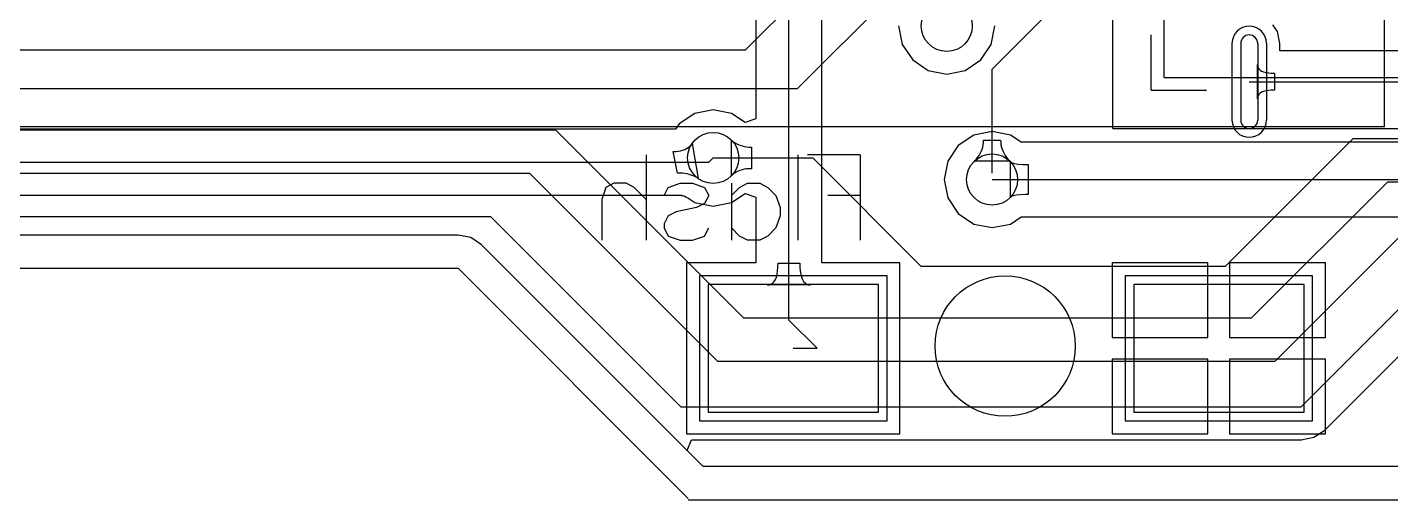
# Model space of a CAD drawing. Header units: millimetres. Extents: x 57.2 to 126.2, y 70.1 to 101.2.
# Drawn here: x 80.61 to 96.63, y 70.1 to 75.65 of the extents above; entities that cross this region are included whole.
import ezdxf

# ---------------------------------------------------------------- set-up
doc = ezdxf.new("R2010")
doc.units = ezdxf.units.MM
for name, color, linetype in [('BottomLayer', 5, 'Continuous'), ('BottomOverlay', 54, 'Continuous'), ('BottomPaste', 16, 'Continuous'), ('BottomSolder', 6, 'Continuous'), ('KeepOutLayer', 6, 'Continuous'), ('Mechanical13', 56, 'Continuous'), ('Mechanical15', 56, 'Continuous'), ('MultiLayer', 9, 'Continuous'), ('TopLayer', 1, 'Continuous'), ('TopOverlay', 2, 'Continuous'), ('TopPaste', 8, 'Continuous'), ('TopSolder', 216, 'Continuous')]:
    doc.layers.add(name, color=color, linetype=linetype)

# ---------------------------------------------------------------- blocks, each defined once
blk = doc.blocks.new('_______B_47')
at = {"layer": 'BottomLayer'}
for p, q in [((-0.699, 3.562), (-0.699, 1.562)), ((0.801, 3.562), (-0.699, 3.562)), ((0.801, 1.562), (0.801, 3.562)), ((-0.699, 1.562), (0.801, 1.562)), ((-0.699, -1.438), (-0.699, -3.438)), ((0.801, -1.438), (-0.699, -1.438)), ((0.801, -3.438), (0.801, -1.438)), ((-0.699, -3.438), (0.801, -3.438))]:
    blk.add_line(p, q, dxfattribs=at)
at = {"layer": 'BottomOverlay'}
blk.add_circle((0.025, 0.051), 0.824, dxfattribs=at)
at = {"layer": 'BottomPaste'}
for p, q in [((-0.699, 3.562), (-0.699, 1.562)), ((0.801, 3.562), (-0.699, 3.562)), ((0.801, 1.562), (0.801, 3.562)), ((-0.699, 1.562), (0.801, 1.562)), ((-0.699, -1.438), (-0.699, -3.438)), ((0.801, -1.438), (-0.699, -1.438)), ((0.801, -3.438), (0.801, -1.438)), ((-0.699, -3.438), (0.801, -3.438))]:
    blk.add_line(p, q, dxfattribs=at)
at = {"layer": 'BottomSolder'}
for p, q in [((-0.801, 3.663), (-0.801, 1.46)), ((0.902, 3.663), (-0.801, 3.663)), ((0.902, 1.46), (0.902, 3.663)), ((-0.801, 1.46), (0.902, 1.46)), ((-0.801, -1.337), (-0.801, -3.54)), ((0.902, -1.337), (-0.801, -1.337)), ((0.902, -3.54), (0.902, -1.337)), ((-0.801, -3.54), (0.902, -3.54))]:
    blk.add_line(p, q, dxfattribs=at)
blk = doc.blocks.new('SSH1106_B_50')
at = {"layer": 'BottomOverlay'}
for p, q in [((2.762, -2.134), (2.762, -25.381)), ((37.362, -2.134), (2.762, -2.134))]:
    blk.add_line(p, q, dxfattribs=at)
blk = doc.blocks.new('__2102_58')
at = {"layer": 'Mechanical13'}
for p, q in [((-2.5, 2.525), (2.5, 2.525)), ((-2.5, -2.475), (-2.5, 2.525)), ((2.5, -2.475), (2.5, 2.525)), ((-2.5, -2.475), (2.5, -2.475))]:
    blk.add_line(p, q, dxfattribs=at)
blk.add_circle((-1.6, 1.625), 0.5, dxfattribs=at)
at = {"layer": 'Mechanical15'}
for p, q in [((-3.1, 3.125), (3.1, 3.125)), ((-3.1, -3.075), (-3.1, 3.125)), ((3.1, -3.075), (3.1, 3.125)), ((0, -0.475), (0, 0.525)), ((-0.5, 0.025), (0.5, 0.025)), ((-3.1, -3.075), (3.1, -3.075))]:
    blk.add_line(p, q, dxfattribs=at)
at = {"layer": 'TopLayer'}
for p, q in [((-1.6, 3.025), (-1.6, 2.125)), ((-1.4, 3.025), (-1.4, 2.125)), ((-1.1, 3.025), (-1.1, 2.125)), ((-0.9, 3.025), (-0.9, 2.125)), ((-0.6, 3.025), (-0.6, 2.125)), ((-0.4, 3.025), (-0.4, 2.125)), ((-0.1, 3.025), (-0.1, 2.125)), ((0.1, 3.025), (0.1, 2.125)), ((0.4, 3.025), (0.4, 2.125)), ((0.6, 3.025), (0.6, 2.125)), ((0.9, 3.025), (0.9, 2.125)), ((1.1, 3.025), (1.1, 2.125)), ((1.4, 3.025), (1.4, 2.125)), ((1.6, 3.025), (1.6, 2.125)), ((-3, 1.625), (-2.1, 1.625)), ((2.1, 1.625), (3, 1.625)), ((-1.5, 1.525), (-1.5, -1.475)), ((1.5, 1.525), (-1.5, 1.525)), ((1.5, -1.475), (1.5, 1.525)), ((-3, 1.425), (-2.1, 1.425)), ((2.1, 1.425), (3, 1.425)), ((-3, 1.125), (-2.1, 1.125)), ((2.1, 1.125), (3, 1.125)), ((-3, 0.925), (-2.1, 0.925)), ((2.1, 0.925), (3, 0.925)), ((-3, 0.625), (-2.1, 0.625)), ((2.1, 0.625), (3, 0.625)), ((-3, 0.425), (-2.1, 0.425)), ((2.1, 0.425), (3, 0.425)), ((-3, 0.125), (-2.1, 0.125)), ((2.1, 0.125), (3, 0.125)), ((-3, -0.075), (-2.1, -0.075)), ((2.1, -0.075), (3, -0.075)), ((-3, -0.375), (-2.1, -0.375)), ((2.1, -0.375), (3, -0.375)), ((-3, -0.575), (-2.1, -0.575)), ((2.1, -0.575), (3, -0.575)), ((-3, -0.875), (-2.1, -0.875)), ((2.1, -0.875), (3, -0.875)), ((-3, -1.075), (-2.1, -1.075)), ((2.1, -1.075), (3, -1.075)), ((-3, -1.375), (-2.1, -1.375)), ((2.1, -1.375), (3, -1.375)), ((-3, -1.575), (-2.1, -1.575)), ((-1.5, -1.475), (1.5, -1.475)), ((2.1, -1.575), (3, -1.575)), ((-1.6, -2.075), (-1.6, -2.975)), ((-1.4, -2.075), (-1.4, -2.975))]:
    blk.add_line(p, q, dxfattribs=at)
for centre, start, end in [((-1.5, 3.025), 0, 180), ((-1, 3.025), 0, 180), ((-0.5, 3.025), 0, 180), ((0, 3.025), 0, 180), ((0.5, 3.025), 0, 180), ((1, 3.025), 0, 180), ((1.5, 3.025), 0, 180), ((-1.5, 2.125), 180, 0), ((-1, 2.125), 180, 0), ((-0.5, 2.125), 180, 0), ((0, 2.125), 180, 0), ((0.5, 2.125), 180, 0), ((1, 2.125), 180, 0), ((1.5, 2.125), 180, 0), ((-3, 1.525), 90, 270), ((-2.1, 1.525), 270, 90), ((2.1, 1.525), 90, 270), ((3, 1.525), 270, 90), ((-3, 1.025), 90, 270), ((-2.1, 1.025), 270, 90), ((2.1, 1.025), 90, 270), ((3, 1.025), 270, 90), ((-3, 0.525), 90, 270), ((-2.1, 0.525), 270, 90), ((2.1, 0.525), 90, 270), ((3, 0.525), 270, 90), ((-3, 0.025), 90, 270), ((-2.1, 0.025), 270, 90), ((2.1, 0.025), 90, 270), ((3, 0.025), 270, 90), ((-3, -0.475), 90, 270), ((-2.1, -0.475), 270, 90), ((2.1, -0.475), 90, 270), ((3, -0.475), 270, 90), ((-3, -0.975), 90, 270), ((-2.1, -0.975), 270, 90), ((2.1, -0.975), 90, 270), ((3, -0.975), 270, 90), ((-3, -1.475), 90, 270), ((-2.1, -1.475), 270, 90), ((2.1, -1.475), 90, 270), ((3, -1.475), 270, 90), ((-1.5, -2.075), 0, 180), ((-1.5, -2.975), 180, 0)]:
    blk.add_arc(centre, 0.1, start, end, dxfattribs=at)
at = {"layer": 'TopOverlay'}
for p, q in [((-2.65, 2.675), (-2, 2.675)), ((-2.65, 2.025), (-2.65, 2.675)), ((2, 2.675), (2.65, 2.675)), ((2.65, 2.025), (2.65, 2.675)), ((-2.65, -2.625), (-2.65, -1.975)), ((2.65, -2.625), (2.65, -1.975)), ((-2.65, -2.625), (-2, -2.625)), ((2, -2.625), (2.65, -2.625))]:
    blk.add_line(p, q, dxfattribs=at)
blk.add_circle((-3.3, 2.525), 0.125, dxfattribs=at)
at = {"layer": 'TopPaste'}
for p, q in [((-1.6, 3.025), (-1.6, 2.125)), ((-1.4, 3.025), (-1.4, 2.125)), ((-1.1, 3.025), (-1.1, 2.125)), ((-0.9, 3.025), (-0.9, 2.125)), ((-0.6, 3.025), (-0.6, 2.125)), ((-0.4, 3.025), (-0.4, 2.125)), ((-0.1, 3.025), (-0.1, 2.125)), ((0.1, 3.025), (0.1, 2.125)), ((0.4, 3.025), (0.4, 2.125)), ((0.6, 3.025), (0.6, 2.125)), ((0.9, 3.025), (0.9, 2.125)), ((1.1, 3.025), (1.1, 2.125)), ((1.4, 3.025), (1.4, 2.125)), ((1.6, 3.025), (1.6, 2.125)), ((-3, 1.625), (-2.1, 1.625)), ((2.1, 1.625), (3, 1.625)), ((-1.5, 1.525), (-1.5, -1.475)), ((1.5, 1.525), (-1.5, 1.525)), ((1.5, -1.475), (1.5, 1.525)), ((-3, 1.425), (-2.1, 1.425)), ((2.1, 1.425), (3, 1.425)), ((-3, 1.125), (-2.1, 1.125)), ((2.1, 1.125), (3, 1.125)), ((-3, 0.925), (-2.1, 0.925)), ((2.1, 0.925), (3, 0.925)), ((-3, 0.625), (-2.1, 0.625)), ((2.1, 0.625), (3, 0.625)), ((-3, 0.425), (-2.1, 0.425)), ((2.1, 0.425), (3, 0.425)), ((-3, 0.125), (-2.1, 0.125)), ((2.1, 0.125), (3, 0.125)), ((-3, -0.075), (-2.1, -0.075)), ((2.1, -0.075), (3, -0.075)), ((-3, -0.375), (-2.1, -0.375)), ((2.1, -0.375), (3, -0.375)), ((-3, -0.575), (-2.1, -0.575)), ((2.1, -0.575), (3, -0.575)), ((-3, -0.875), (-2.1, -0.875)), ((2.1, -0.875), (3, -0.875)), ((-3, -1.075), (-2.1, -1.075)), ((2.1, -1.075), (3, -1.075)), ((-3, -1.375), (-2.1, -1.375)), ((2.1, -1.375), (3, -1.375)), ((-3, -1.575), (-2.1, -1.575)), ((-1.5, -1.475), (1.5, -1.475)), ((2.1, -1.575), (3, -1.575)), ((-1.6, -2.075), (-1.6, -2.975)), ((-1.4, -2.075), (-1.4, -2.975))]:
    blk.add_line(p, q, dxfattribs=at)
for centre, start, end in [((-1.5, 3.025), 0, 180), ((-1, 3.025), 0, 180), ((-0.5, 3.025), 0, 180), ((0, 3.025), 0, 180), ((0.5, 3.025), 0, 180), ((1, 3.025), 0, 180), ((1.5, 3.025), 0, 180), ((-1.5, 2.125), 180, 0), ((-1, 2.125), 180, 0), ((-0.5, 2.125), 180, 0), ((0, 2.125), 180, 0), ((0.5, 2.125), 180, 0), ((1, 2.125), 180, 0), ((1.5, 2.125), 180, 0), ((-3, 1.525), 90, 270), ((-2.1, 1.525), 270, 90), ((2.1, 1.525), 90, 270), ((3, 1.525), 270, 90), ((-3, 1.025), 90, 270), ((-2.1, 1.025), 270, 90), ((2.1, 1.025), 90, 270), ((3, 1.025), 270, 90), ((-3, 0.525), 90, 270), ((-2.1, 0.525), 270, 90), ((2.1, 0.525), 90, 270), ((3, 0.525), 270, 90), ((-3, 0.025), 90, 270), ((-2.1, 0.025), 270, 90), ((2.1, 0.025), 90, 270), ((3, 0.025), 270, 90), ((-3, -0.475), 90, 270), ((-2.1, -0.475), 270, 90), ((2.1, -0.475), 90, 270), ((3, -0.475), 270, 90), ((-3, -0.975), 90, 270), ((-2.1, -0.975), 270, 90), ((2.1, -0.975), 90, 270), ((3, -0.975), 270, 90), ((-3, -1.475), 90, 270), ((-2.1, -1.475), 270, 90), ((2.1, -1.475), 90, 270), ((3, -1.475), 270, 90), ((-1.5, -2.075), 0, 180), ((-1.5, -2.975), 180, 0)]:
    blk.add_arc(centre, 0.1, start, end, dxfattribs=at)
at = {"layer": 'TopSolder'}
for p, q in [((-1.702, 3.025), (-1.702, 2.125)), ((-1.298, 3.025), (-1.298, 2.125)), ((-1.202, 3.025), (-1.202, 2.125)), ((-0.798, 3.025), (-0.798, 2.125)), ((-0.702, 3.025), (-0.702, 2.125)), ((-0.298, 3.025), (-0.298, 2.125)), ((-0.202, 3.025), (-0.202, 2.125)), ((0.202, 3.025), (0.202, 2.125)), ((0.298, 3.025), (0.298, 2.125)), ((0.702, 3.025), (0.702, 2.125)), ((0.798, 3.025), (0.798, 2.125)), ((1.202, 3.025), (1.202, 2.125)), ((1.298, 3.025), (1.298, 2.125)), ((1.702, 3.025), (1.702, 2.125)), ((-3, 1.727), (-2.1, 1.727)), ((-1.602, 1.627), (-1.602, -1.576)), ((1.602, 1.627), (-1.602, 1.627)), ((1.602, -1.576), (1.602, 1.627)), ((2.1, 1.727), (3, 1.727)), ((-3, 1.324), (-2.1, 1.324)), ((2.1, 1.324), (3, 1.324)), ((-3, 1.227), (-2.1, 1.227)), ((2.1, 1.227), (3, 1.227)), ((-3, 0.824), (-2.1, 0.824)), ((2.1, 0.824), (3, 0.824)), ((-3, 0.727), (-2.1, 0.727)), ((2.1, 0.727), (3, 0.727)), ((-3, 0.324), (-2.1, 0.324)), ((2.1, 0.324), (3, 0.324)), ((-3, 0.227), (-2.1, 0.227)), ((2.1, 0.227), (3, 0.227)), ((-3, -0.176), (-2.1, -0.176)), ((-3, -0.273), (-2.1, -0.273)), ((2.1, -0.176), (3, -0.176)), ((2.1, -0.273), (3, -0.273)), ((-3, -0.676), (-2.1, -0.676)), ((-3, -0.773), (-2.1, -0.773)), ((2.1, -0.676), (3, -0.676)), ((2.1, -0.773), (3, -0.773)), ((-3, -1.176), (-2.1, -1.176)), ((-3, -1.273), (-2.1, -1.273)), ((2.1, -1.176), (3, -1.176)), ((2.1, -1.273), (3, -1.273)), ((-1.602, -1.576), (1.602, -1.576)), ((-3, -1.676), (-2.1, -1.676)), ((2.1, -1.676), (3, -1.676)), ((-1.702, -2.075), (-1.702, -2.975)), ((-1.298, -2.075), (-1.298, -2.975))]:
    blk.add_line(p, q, dxfattribs=at)
for centre, start, end in [((-1.5, 3.025), 0, 180), ((-1, 3.025), 0, 180), ((-0.5, 3.025), 0, 180), ((0, 3.025), 0, 180), ((0.5, 3.025), 0, 180), ((1, 3.025), 0, 180), ((1.5, 3.025), 0, 180), ((-1.5, 2.125), 180, 0), ((-1, 2.125), 180, 0), ((-0.5, 2.125), 180, 0), ((0, 2.125), 180, 0), ((0.5, 2.125), 180, 0), ((1, 2.125), 180, 0), ((1.5, 2.125), 180, 0), ((-3, 1.525), 90, 270), ((-2.1, 1.525), 270, 90), ((2.1, 1.525), 90, 270), ((3, 1.525), 270, 90), ((-3, 1.025), 90, 270), ((-2.1, 1.025), 270, 90), ((2.1, 1.025), 90, 270), ((3, 1.025), 270, 90), ((-3, 0.525), 90, 270), ((-2.1, 0.525), 270, 90), ((2.1, 0.525), 90, 270), ((3, 0.525), 270, 90), ((-3, 0.025), 90, 270), ((-2.1, 0.025), 270, 90), ((2.1, 0.025), 90, 270), ((3, 0.025), 270, 90), ((-3, -0.475), 90, 270), ((-2.1, -0.475), 270, 90), ((2.1, -0.475), 90, 270), ((3, -0.475), 270, 90), ((-3, -0.975), 90, 270), ((-2.1, -0.975), 270, 90), ((2.1, -0.975), 90, 270), ((3, -0.975), 270, 90), ((-3, -1.475), 90, 270), ((-2.1, -1.475), 270, 90), ((2.1, -1.475), 90, 270), ((3, -1.475), 270, 90), ((-1.5, -2.075), 0, 180), ((-1.5, -2.975), 180, 0)]:
    blk.add_arc(centre, 0.202, start, end, dxfattribs=at)

msp = doc.modelspace()

# ---------------------------------------------------------------- linework, layer by layer
at = {"layer": 'BottomLayer'}
for p, q in [((89.172, 81.255), (89.172, 74.576)), ((89.56, 72.212), (89.56, 81.255)), ((89.949, 72.886), (89.949, 81.094)), ((90.85, 75.667), (90.893, 75.45)), ((91.936, 75.45), (91.979, 75.667)), ((90.893, 75.45), (91.015, 75.267)), ((91.814, 75.267), (91.936, 75.45)), ((91.015, 75.267), (91.198, 75.145)), ((91.198, 75.145), (91.415, 75.102)), ((91.415, 75.102), (91.631, 75.145)), ((91.631, 75.145), (91.814, 75.267)), ((88.671, 74.682), (88.455, 74.639)), ((88.888, 74.639), (88.671, 74.682)), ((88.272, 74.517), (88.233, 74.458)), ((88.455, 74.639), (88.272, 74.517)), ((89.045, 74.534), (88.888, 74.639)), ((89.172, 74.576), (89.045, 74.534)), ((88.229, 74.455), (71.882, 74.455)), ((88.233, 74.458), (88.229, 74.455)), ((91.732, 74.385), (91.549, 74.263)), ((91.948, 74.428), (91.732, 74.385)), ((92.164, 74.385), (91.948, 74.428)), ((92.29, 74.301), (92.164, 74.385)), ((88.201, 74.193), (88.232, 74.194)), ((88.25, 73.939), (88.201, 74.193)), ((88.232, 74.194), (88.261, 74.197)), ((88.261, 74.197), (88.288, 74.202)), ((88.288, 74.202), (88.313, 74.209)), ((88.313, 74.209), (88.336, 74.217)), ((88.336, 74.217), (88.358, 74.227)), ((88.358, 74.227), (88.377, 74.24)), ((88.377, 74.24), (88.395, 74.254)), ((88.395, 74.254), (88.411, 74.27)), ((88.411, 74.27), (88.425, 74.288)), ((88.425, 74.288), (88.496, 73.874)), ((91.549, 74.263), (91.426, 74.079)), ((92.292, 74.301), (92.29, 74.301)), ((98.31, 74.301), (92.292, 74.301)), ((71.882, 74.066), (88.621, 74.066)), ((88.621, 74.066), (88.671, 74.117)), ((91.426, 74.079), (91.383, 73.863)), ((92.162, 73.653), (92.162, 74.073)), ((92.162, 74.073), (92.171, 74.067)), ((92.171, 74.067), (92.182, 74.061)), ((92.182, 74.061), (92.196, 74.055)), ((92.196, 74.055), (92.212, 74.051)), ((92.212, 74.051), (92.232, 74.047)), ((92.232, 74.047), (92.254, 74.044)), ((92.254, 74.044), (92.307, 74.04)), ((92.307, 74.04), (92.372, 74.038)), ((92.372, 74.038), (92.372, 73.688)), ((88.309, 73.937), (88.25, 73.939)), ((88.337, 73.934), (88.309, 73.937)), ((88.364, 73.929), (88.337, 73.934)), ((88.389, 73.923), (88.364, 73.929)), ((88.413, 73.916), (88.389, 73.923)), ((88.436, 73.907), (88.413, 73.916)), ((88.457, 73.898), (88.436, 73.907)), ((88.477, 73.886), (88.457, 73.898)), ((88.496, 73.874), (88.477, 73.886)), ((91.383, 73.863), (91.426, 73.647)), ((91.948, 73.863), (98.31, 73.863)), ((88.888, 73.595), (89.045, 73.7)), ((89.045, 73.7), (89.172, 73.658)), ((92.338, 73.688), (92.232, 73.679)), ((92.372, 73.688), (92.338, 73.688)), ((72.043, 73.678), (88.293, 73.678)), ((88.293, 73.678), (88.3, 73.677)), ((88.3, 73.677), (88.312, 73.675)), ((88.312, 73.675), (88.322, 73.673)), ((88.322, 73.673), (88.33, 73.67)), ((88.33, 73.67), (88.336, 73.668)), ((88.336, 73.668), (88.34, 73.666)), ((88.34, 73.666), (88.343, 73.665)), ((88.343, 73.665), (88.353, 73.658)), ((88.353, 73.658), (88.375, 73.649)), ((88.375, 73.649), (88.455, 73.595)), ((88.455, 73.595), (88.671, 73.552)), ((88.671, 73.552), (88.888, 73.595)), ((89.172, 73.658), (89.172, 72.886)), ((91.426, 73.647), (91.549, 73.464)), ((92.171, 73.66), (92.162, 73.653)), ((92.182, 73.666), (92.171, 73.66)), ((92.196, 73.671), (92.182, 73.666)), ((92.212, 73.676), (92.196, 73.671)), ((92.232, 73.679), (92.212, 73.676)), ((91.549, 73.464), (91.732, 73.341)), ((92.164, 73.341), (92.288, 73.424)), ((92.288, 73.424), (92.309, 73.426)), ((92.309, 73.426), (98.128, 73.426)), ((85.674, 73.21), (72.63, 73.21)), ((85.823, 73.181), (85.674, 73.21)), ((91.732, 73.341), (91.948, 73.298)), ((91.948, 73.298), (92.164, 73.341)), ((85.949, 73.096), (85.823, 73.181)), ((88.553, 70.492), (85.949, 73.096)), ((89.172, 72.886), (88.357, 72.886)), ((88.357, 72.886), (88.357, 70.878)), ((89.432, 72.834), (89.433, 72.883)), ((89.433, 72.883), (89.687, 72.883)), ((89.687, 72.883), (89.689, 72.834)), ((90.865, 72.886), (89.949, 72.886)), ((90.865, 70.878), (90.865, 72.886)), ((94.484, 72.886), (93.357, 72.886)), ((93.357, 72.886), (93.357, 72.009)), ((94.484, 72.009), (94.484, 72.886)), ((95.865, 72.886), (94.738, 72.886)), ((94.738, 72.886), (94.738, 72.009)), ((95.865, 72.009), (95.865, 72.886)), ((89.413, 72.718), (89.422, 72.752)), ((89.422, 72.752), (89.428, 72.79)), ((89.428, 72.79), (89.432, 72.834)), ((89.689, 72.834), (89.692, 72.79)), ((89.692, 72.79), (89.699, 72.752)), ((89.699, 72.752), (89.708, 72.718)), ((89.306, 72.626), (89.331, 72.628)), ((89.814, 72.626), (89.306, 72.626)), ((89.331, 72.628), (89.352, 72.636)), ((89.352, 72.636), (89.371, 72.649)), ((89.371, 72.649), (89.388, 72.667)), ((89.388, 72.667), (89.402, 72.69)), ((89.402, 72.69), (89.413, 72.718)), ((89.708, 72.718), (89.719, 72.69)), ((89.719, 72.69), (89.733, 72.667)), ((89.733, 72.667), (89.75, 72.649)), ((89.75, 72.649), (89.769, 72.636)), ((89.769, 72.636), (89.79, 72.628)), ((89.79, 72.628), (89.814, 72.626)), ((89.56, 72.212), (89.891, 71.882)), ((93.357, 72.009), (94.484, 72.009)), ((94.738, 72.009), (95.865, 72.009)), ((89.611, 71.882), (89.891, 71.882)), ((94.484, 71.755), (93.357, 71.755)), ((93.357, 71.755), (93.357, 70.878)), ((94.484, 70.878), (94.484, 71.755)), ((95.865, 71.755), (94.738, 71.755)), ((94.738, 71.755), (94.738, 70.878)), ((95.865, 70.878), (95.865, 71.755)), ((88.357, 70.878), (90.865, 70.878)), ((93.357, 70.878), (94.484, 70.878)), ((94.738, 70.878), (95.865, 70.878)), ((97.569, 70.492), (88.553, 70.492))]:
    msp.add_line(p, q, dxfattribs=at)
for centre in [(91.415, 75.667), (88.671, 74.117), (91.948, 73.863)]:
    msp.add_circle(centre, 0.3, dxfattribs=at)
at = {"layer": 'BottomOverlay'}
for p, q in [((87.885, 74.152), (87.885, 73.152)), ((89.665, 74.152), (89.665, 73.152)), ((90.399, 74.152), (89.78, 74.152)), ((90.399, 74.152), (90.399, 73.152)), ((87.409, 73.771), (87.361, 73.628)), ((87.504, 73.819), (87.409, 73.771)), ((87.647, 73.819), (87.504, 73.819)), ((87.742, 73.771), (87.647, 73.819)), ((87.885, 73.628), (87.742, 73.771)), ((88.094, 73.676), (88.142, 73.771)), ((88.142, 73.771), (88.285, 73.819)), ((88.285, 73.819), (88.428, 73.819)), ((88.428, 73.819), (88.57, 73.771)), ((88.57, 73.771), (88.618, 73.676)), ((88.885, 73.819), (88.885, 73.152)), ((88.885, 73.676), (88.98, 73.771)), ((88.98, 73.771), (89.075, 73.819)), ((89.075, 73.819), (89.218, 73.819)), ((89.218, 73.819), (89.313, 73.771)), ((89.313, 73.771), (89.408, 73.676)), ((87.361, 73.628), (87.361, 73.152)), ((88.475, 73.533), (88.237, 73.485)), ((88.57, 73.58), (88.475, 73.533)), ((88.618, 73.676), (88.57, 73.58)), ((89.408, 73.676), (89.456, 73.533)), ((89.456, 73.533), (89.456, 73.438)), ((90.399, 73.676), (90.018, 73.676)), ((88.142, 73.438), (88.094, 73.342)), ((88.237, 73.485), (88.142, 73.438)), ((89.456, 73.438), (89.408, 73.295)), ((88.094, 73.342), (88.094, 73.295)), ((88.094, 73.295), (88.142, 73.2)), ((88.57, 73.2), (88.618, 73.295)), ((88.98, 73.2), (88.885, 73.295)), ((89.408, 73.295), (89.313, 73.2)), ((88.142, 73.2), (88.285, 73.152)), ((88.285, 73.152), (88.428, 73.152)), ((88.428, 73.152), (88.57, 73.2)), ((89.075, 73.152), (88.98, 73.2)), ((89.218, 73.152), (89.075, 73.152)), ((89.313, 73.2), (89.218, 73.152))]:
    msp.add_line(p, q, dxfattribs=at)
at = {"layer": 'KeepOutLayer'}
for p, q in [((72.63, 72.822), (85.674, 72.822)), ((85.674, 72.822), (88.378, 70.118)), ((88.378, 70.104), (124.028, 70.104))]:
    msp.add_line(p, q, dxfattribs=at)
at = {"layer": 'MultiLayer'}
for centre in [(91.415, 75.667), (88.671, 74.117), (91.948, 73.863)]:
    msp.add_circle(centre, 0.3, dxfattribs=at)
at = {"layer": 'TopLayer'}
for p, q in [((89.049, 75.384), (91.796, 78.13)), ((89.662, 74.93), (92.294, 77.562)), ((91.948, 75.159), (92.851, 76.062)), ((95.301, 75.6), (95.247, 75.681)), ((95.329, 75.462), (95.301, 75.6)), ((95.329, 75.373), (95.329, 75.462)), ((70.013, 75.384), (89.049, 75.384)), ((100.821, 75.373), (95.329, 75.373)), ((91.948, 73.939), (91.948, 75.159)), ((95.064, 74.812), (95.064, 75.212)), ((95.064, 75.212), (95.066, 75.193)), ((95.066, 75.193), (95.072, 75.176)), ((95.072, 75.176), (95.082, 75.161)), ((95.082, 75.161), (95.096, 75.148)), ((95.096, 75.148), (95.114, 75.137)), ((95.114, 75.137), (95.137, 75.128)), ((95.137, 75.128), (95.163, 75.121)), ((94.968, 75.012), (100.97, 75.012)), ((95.163, 75.121), (95.194, 75.116)), ((95.194, 75.116), (95.228, 75.113)), ((95.228, 75.113), (95.267, 75.112)), ((95.267, 75.112), (95.267, 74.912)), ((69.825, 74.93), (89.662, 74.93)), ((95.066, 74.831), (95.064, 74.812)), ((95.072, 74.848), (95.066, 74.831)), ((95.082, 74.863), (95.072, 74.848)), ((95.096, 74.876), (95.082, 74.863)), ((95.114, 74.887), (95.096, 74.876)), ((95.137, 74.896), (95.114, 74.887)), ((95.163, 74.903), (95.137, 74.896)), ((95.194, 74.908), (95.163, 74.903)), ((95.228, 74.911), (95.194, 74.908)), ((95.267, 74.912), (95.228, 74.911)), ((69.215, 74.447), (86.817, 74.447)), ((86.817, 74.447), (89.027, 72.238)), ((88.886, 73.907), (88.886, 74.327)), ((88.886, 74.327), (88.903, 74.311)), ((91.847, 74.298), (91.848, 74.326)), ((91.848, 74.326), (92.048, 74.326)), ((92.048, 74.326), (92.049, 74.298)), ((94.691, 72.847), (96.19, 74.346)), ((96.19, 74.346), (102.514, 74.346)), ((88.903, 74.311), (88.921, 74.297)), ((88.921, 74.297), (88.941, 74.285)), ((88.941, 74.285), (88.963, 74.274)), ((88.963, 74.274), (88.986, 74.265)), ((88.986, 74.265), (89.01, 74.257)), ((89.01, 74.257), (89.036, 74.252)), ((89.036, 74.252), (89.064, 74.248)), ((89.064, 74.248), (89.093, 74.245)), ((89.093, 74.245), (89.123, 74.244)), ((89.123, 74.244), (89.123, 73.99)), ((91.794, 74.145), (91.808, 74.169)), ((91.808, 74.169), (91.82, 74.194)), ((91.82, 74.194), (91.83, 74.219)), ((91.83, 74.219), (91.838, 74.245)), ((91.838, 74.245), (91.844, 74.271)), ((91.844, 74.271), (91.847, 74.298)), ((92.049, 74.298), (92.052, 74.271)), ((92.052, 74.271), (92.058, 74.245)), ((92.058, 74.245), (92.066, 74.219)), ((92.066, 74.219), (92.076, 74.194)), ((92.076, 74.194), (92.088, 74.169)), ((92.088, 74.169), (92.102, 74.145)), ((88.671, 74.117), (89.84, 74.117)), ((89.84, 74.117), (91.11, 72.847)), ((91.738, 74.077), (91.759, 74.099)), ((92.158, 74.077), (91.738, 74.077)), ((91.759, 74.099), (91.778, 74.122)), ((91.778, 74.122), (91.794, 74.145)), ((92.102, 74.145), (92.118, 74.122)), ((92.118, 74.122), (92.137, 74.099)), ((92.137, 74.099), (92.158, 74.077)), ((67.97, 73.939), (86.512, 73.939)), ((86.512, 73.939), (88.722, 71.73)), ((88.903, 73.923), (88.886, 73.907)), ((88.921, 73.937), (88.903, 73.923)), ((88.941, 73.95), (88.921, 73.937)), ((88.963, 73.96), (88.941, 73.95)), ((88.986, 73.969), (88.963, 73.96)), ((89.01, 73.977), (88.986, 73.969)), ((89.036, 73.983), (89.01, 73.977)), ((89.064, 73.987), (89.036, 73.983)), ((89.093, 73.989), (89.064, 73.987)), ((89.123, 73.99), (89.093, 73.989)), ((94.996, 72.238), (96.596, 73.838)), ((96.596, 73.838), (108.495, 73.838)), ((66.929, 73.431), (86.055, 73.431)), ((86.055, 73.431), (88.29, 71.196)), ((95.275, 71.73), (96.876, 73.33)), ((91.11, 72.847), (94.691, 72.847)), ((95.58, 71.196), (97.206, 72.822)), ((95.855, 70.922), (97.367, 72.433)), ((89.027, 72.238), (94.996, 72.238)), ((88.722, 71.73), (95.275, 71.73)), ((88.29, 71.196), (95.58, 71.196)), ((88.365, 70.681), (88.417, 70.808)), ((88.417, 70.808), (95.58, 70.808)), ((95.58, 70.808), (95.729, 70.837)), ((95.729, 70.837), (95.855, 70.922)), ((88.553, 70.492), (88.365, 70.681)), ((97.569, 70.492), (88.553, 70.492))]:
    msp.add_line(p, q, dxfattribs=at)
for centre in [(91.415, 75.667), (88.671, 74.117), (91.948, 73.863)]:
    msp.add_circle(centre, 0.3, dxfattribs=at)

# ---------------------------------------------------------------- block references
for name, p, rotation in [('SSH1106_B_50', (99.318, 72.35), 180), ('_______B_47', (92.05, 71.933), 270)]:
    msp.add_blockref(name, p, dxfattribs=dict(rotation=rotation))
msp.add_blockref('__2102_58', (96.468, 77.536))

doc.saveas('drawing.dxf')
